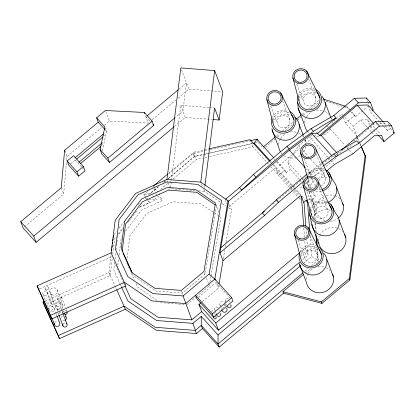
<?xml version="1.0" encoding="UTF-8"?>
<svg xmlns="http://www.w3.org/2000/svg" width="415" height="415" viewBox="0 0 415 415"><rect width="100%" height="100%" fill="white"/><g stroke="black" fill="none" stroke-linecap="round" stroke-linejoin="round"><path stroke-width="0.31" stroke-dasharray="2.08 1.56" d="M101.836 145.001L101.893 145.675L102.479 142.594M24.604 226.735L63.625 194.038L66.649 160.392M66.706 159.754L66.991 156.579L65.051 151.444M111.049 255.277L108.901 272.536L110.074 275.638L45.946 304.242M110.074 275.638L112.382 257.103M112.781 253.907L114.69 238.573L116.242 236.534M114.659 262.171L113.71 269.802L120.386 284.483M115.054 258.991L115.847 252.636M116.242 249.457L116.402 248.186M116.719 245.644L117.191 241.826M117.274 241.193L117.429 239.922M117.746 237.38L117.985 235.471L123.079 228.774M117.782 265.346L118.659 258.332M119.053 255.142L121.356 236.643M127.12 258.275L129.942 235.637L146.915 213.32L172.946 201.706L201.068 203.91L213.357 212.273M208.849 107.527L180.758 105.327L170.389 188.643L168.651 189.422M204.377 190.023L204.222 191.294L221.709 203.194M204.694 187.481L204.854 186.21M103.921 134.994C103.428 138.34 105.052 132.919 104.305 133.386M216.454 205.767L204.963 274.165L182.372 293.094L156.004 291.029L133.34 275.601L132.805 274.429M196.082 296.87L209.347 285.764L209.559 284.483M209.99 281.925L210.846 276.81M210.955 276.172L220.837 217.367L219.96 215.048M202.447 301.534L218.326 288.233L218.85 285.095M223.28 258.727L224.774 249.84M225.2 247.304L225.947 242.858M226.056 242.225L231.492 209.855L229.21 203.812M102.381 150.728L106.515 131.28L105.291 128.038M102.168 143.253L102.406 142.594M299.49 179.27L290.401 169.206L287.766 162.234L292.295 155.314M292.648 154.779L298.572 145.727L309.284 136.753L312.07 135.14M314.612 187.367L316.36 184.706M319.145 180.447L323.679 173.522L325.625 171.893M114.291 234.449L116.62 231.388M118.944 228.328L123.597 222.212M118.176 233.982L122.835 227.866M127.779 222.59L128.956 221.05M129.345 220.531L130.523 218.985M130.912 218.472L136.789 210.747M125.595 231.067L141.78 209.793L162.083 200.736L159.37 193.561L158.514 192.607M66.991 156.579L101.462 127.701M104.419 125.226L109.342 121.097L148.326 123.079L145.141 114.639M70.783 163.666L75.198 159.967L74.788 158.888M179.052 89.075L186.465 82.865L182.948 111.111L175.514 117.341M152.279 119.769L175.991 99.901M177.968 98.246L188.835 89.142L221.387 91.694M174.414 126.523L185.318 117.388L212.127 119.489M168.77 173.143L193.675 152.279L209.518 148.736M147.771 191.471L143.829 194.775L144.612 196.84M152.699 187.341L154.183 186.102M168.474 174.124L193.12 153.477L209.544 149.805M148.451 194.988L158.312 186.729M163.733 182.185L165.212 180.945M168.168 178.466L194.293 156.585L204.398 154.323M145.867 197.026L143.829 194.775L150.692 193.359L159.121 186.294M164.081 182.138L165.569 180.893M168.049 178.818L194.822 156.382L252.922 143.388M160.605 189.432L168.059 183.186M170.046 181.521L171.042 180.691M173.029 179.026L196.383 159.459L202.655 158.053M276.556 135.814L279.534 133.319M282.511 130.824L292.928 122.098M302.359 114.198L305.331 111.702M308.807 108.792L319.223 100.067M265.216 147.289L275.14 138.978M277.619 136.898L281.095 133.988M285.064 130.663L292.01 124.842M295.978 121.517L296.969 120.687M297.467 120.272L300.937 117.362M303.422 115.282L307.39 111.957M310.861 109.046L318.305 102.816M279.456 165.424L291.833 155.054M293.815 153.394L300.247 148.005M305.201 143.855L313.615 136.805M314.114 136.39L316.588 134.315M333.603 121.139L335.585 119.479M336.083 119.064L342.022 114.084L342.479 115.287M276.442 161.736L286.293 172.645L290.401 169.206M357.242 137.111L356.48 135.337L345.43 123.105L354.815 115.24L350.997 111.018M350.717 111.578L355.38 116.745L367.669 106.448M357.05 136.836L353.072 126.321L360.625 119.992L367.571 119.811L375.238 128.297M379.45 121.818L370.548 111.967L372.328 110.473M307.831 173.371L321.08 163.411M272.754 204.185L276.224 201.28M276.722 200.86L305.985 176.344M306.483 175.929L321.718 164.35M310.581 175.457L322.823 166.285M337.815 155.89L336.352 154.271L339.812 151.376M336.352 154.271L338.106 154.224L343.039 150.09M343.532 149.68L344.523 148.85M353.404 141.411L374.128 124.049L384.866 123.769L385.307 124.931M300.055 188.234L302.53 186.159M305.004 184.084L311.935 178.279M314.907 175.789L337.686 156.704M346.956 148.938L352.807 144.036M383.683 126.513L387.501 130.735L390.173 128.494L389.037 125.486M186.755 304.688L195.595 297.28M315.244 219.436L314.015 203.334L311.4 200.44L315.504 197.001L313.309 191.191M198.266 297.389L216.127 282.423L218.326 288.233M300.387 252.138L305.336 247.994L304.797 240.902M302.608 259.728L308.049 255.168L306.867 239.699M303.754 263.151L311.681 256.506L310.166 236.69M304.973 271.151L307.951 268.655M311.432 265.74L317.885 260.335L316.853 246.811M305.16 273.101L310.591 268.552M316.023 264.002L317.999 262.347M322.227 163.977L331.943 156.818M315.965 132.883L319.306 130.953M326.548 126.762L327.663 126.113L328.53 127.073M137.36 204.621L140.82 203.075M139.533 207.137L156.362 199.631L152.31 195.149M139.684 207.21L149.483 202.836L148.311 199.734L146.277 197.478M39.596 288.845L111.868 256.605M45.36 300.875L108.901 272.536L116.408 289.042M286.293 172.645L285.691 171.042L280.913 172.697L278.226 174.954L275.513 167.779L228.068 207.526L231.492 209.855M308.407 199.667L310.794 198.837L313.408 201.732L314.015 203.334M210.177 149.665L249.98 140.763M205.031 154.178L252.419 143.58M254.945 143.014L258.104 142.309L263.727 148.539M205.166 157.493L208.927 156.652M209.554 156.512L252.823 146.832L266.601 162.083M307.525 202.162L313.408 201.732L314.736 219.12M332.457 156.439L334.365 156.388M148.933 199.729L156.362 199.631M209.487 107.578L213.953 107.926M195.283 190.594L170.389 188.643L168.225 182.916M198.474 190.843L204.222 191.294L203.573 189.577M160.387 302.623L185.469 304.589M345.975 106.401L347.184 106.795L350.576 110.546M322.382 100.098L323.591 100.492M326.003 101.27L344.128 107.122M344.73 107.319L347.749 108.294L348.6 109.233M311.681 256.506L317.885 260.335L318.492 261.932L317.408 247.765M222.238 203.558L225.947 206.084M213.891 212.636L217.631 215.183M218.166 215.546L220.837 217.367M157.223 300.47L137.718 287.196L135.596 282.527M370.367 106.567L371.181 107.469M390.173 128.494L392.621 131.202M383.595 122.363L384.866 123.769M379.87 122.29L383.263 126.041M375.663 128.769L380.773 134.429M370.356 126.518L373.334 129.822M373.759 130.294L377.593 134.538M360.625 119.992L367.016 127.063M367.441 127.535L371.275 131.778M371.7 132.25L374.257 135.077M345 117.378L353.072 126.321M330.257 128.992L344.974 145.286M346.707 147.201L348.87 149.597M349.306 150.074L352.766 153.913M337.26 153.291L338.106 154.224M309.284 136.753L327.897 157.358M328.332 157.84L330.06 159.754M330.496 160.237L333.956 164.07M298.572 145.727L300.304 147.647M302.903 150.521L308.527 156.751M310.695 159.147L323.679 173.522M309.803 171.722L312.059 174.217M306.094 168.744L309.953 173.019M287.766 162.234L301.617 177.573M302.047 178.051L303.349 179.488M305.513 181.884L311.572 188.592M299.921 179.752L302.089 182.149M305.549 185.982L307.282 187.896M310.742 191.73L315.504 197.001M277.106 161.539L285.691 171.042M273.869 158.893L274.73 159.842M270.57 161.243L271.431 162.198M273.584 164.584L292.17 185.157M292.601 185.64L294.334 187.554M294.764 188.031L305.155 199.537M270.347 162.058L271.208 163.012M272.93 164.916L291.527 185.51M293.26 187.424L300.185 195.091M276.867 171.364L290.287 186.221M290.718 186.698L292.451 188.618M294.183 190.532L300.678 197.722M267.032 162.561L268.754 164.47M270.907 166.851L290.344 188.369M290.775 188.851L298.567 197.478M299.002 197.955L300.735 199.874M145.956 116.802L151.143 122.544M105.275 129.905L106.515 131.28M154.645 188.322L158.084 192.129M155.635 193.597L157.352 195.501M157.783 195.979L162.083 200.736M150.692 193.359L151.906 194.702M145.411 198.329L147.04 200.134M147.45 200.585L149.483 202.836M216.557 282.9L229.905 297.674M75.198 159.967L83.306 168.947M194.822 156.382L193.12 153.477L194.293 156.585M126.84 263.26L134.533 280.187M123.743 283.336L115.546 264.511M124.012 283.927L124.547 285.105M120.651 285.069L121.45 286.832M357.502 137.702L359.789 143.019M360.044 143.611L361.06 145.971M357.305 137.427L359.084 141.567M360.101 143.927L360.863 145.701M388.352 123.68L388.808 124.884M385.525 125.512L387.501 130.735M367.327 100.399L367.778 101.602M368.006 102.204L368.691 104.009M368.136 105.581L370.548 111.967M367.571 119.811L369.926 126.046M354.815 115.24L355.38 116.745M347.184 106.795L347.749 108.294M343.387 117.694L345.43 123.105M330.983 118.026L331.429 119.214M308.636 79.135L315.955 98.5A6.536 6.173 -20.7 0 1 307.333 105.726A6.536 6.173 -20.7 0 1 305.393 95.191A6.536 6.173 -20.7 0 1 315.955 98.5M296.761 84.162L303.163 101.11M316.323 154.147L325.547 178.538M303.401 135.663L303.847 136.851M304.973 139.819L305.865 142.195M319.031 187.201L328.026 211.002A6.536 6.173 -20.7 0 1 319.4 218.228A6.536 6.173 -20.7 0 1 317.459 207.692A6.536 6.173 -20.7 0 1 328.026 211.002M282.625 100.928L289.945 120.293A6.536 6.173 -20.7 0 1 281.318 127.519A6.536 6.173 -20.7 0 1 279.378 116.983A6.536 6.173 -20.7 0 1 289.945 120.293M304.211 158.54L310.503 175.197M311.629 178.175L312.754 181.148M316.323 210.846L309.315 191.777M310.794 198.837L311.4 200.44M306.913 191.595L315.234 213.611M270.746 105.96L277.153 122.902M310.197 235.689L317.517 255.059A6.536 6.173 -20.7 0 1 308.895 262.28A6.536 6.173 -20.7 0 1 306.955 251.749A6.536 6.173 -20.7 0 1 317.517 255.059M305.336 247.994L308.049 255.168M298.095 240.114L304.729 257.668M257.715 141.276L258.104 142.309M250.79 141.453L252.823 146.832M181.49 69.71L188.835 89.142M225.096 199.662L226.699 203.895M180.758 105.327L185.318 117.388M215.847 204.154L218.866 212.148M193.675 152.279L196.383 159.459M201.41 183.85L202.489 186.714M229.402 300.979L229.843 302.141M225.262 300.917L226.798 304.983M225.143 303.998L226.025 306.322M220.007 305.098L221.984 310.327M218.938 309.746L219.379 310.908M204.351 272.551L205.399 275.327M206.499 278.226L208.47 283.44M208.688 284.021L209.347 285.764M167.359 180.629L168.008 182.346M214.794 309.683L215.452 311.426M215.675 312.007L216.334 313.75M214.602 313.154L215.261 314.897M153.83 188.815L154.956 191.803M181.557 290.941L183.031 294.832M105.784 111.677L109.342 121.097M61.254 187.762L63.625 194.038M61.498 296.979L65.471 307.499M66.359 309.839L67.017 311.592M57.234 289.955L62.758 304.569M60.6 302.608L62.81 308.454M63.692 310.794L64.356 312.547M57.555 298.878L62.857 312.905M62.063 311.172L62.727 312.926M55.828 304.906L58.033 310.752M58.92 313.092L59.361 314.259M48.441 287.538L53.96 302.151M58.126 313.066L58.785 314.819M50.08 292.907L55.6 307.52M54.22 308.516L55.984 313.19M56.207 313.776L56.865 315.53M47.44 292.243L52.964 306.856M45.484 288.959L51.009 303.573M43.046 294.36L48.571 308.973A2.438 2.303 -20.7 0 1 50.77 305.596A2.438 2.303 -20.7 0 1 52.959 308.817A2.438 2.303 -20.7 0 1 48.908 309.471M308.117 179.477L308.812 181.952M307.23 182.278L308.62 188.607M315.54 223.296L316.178 231.669M315.032 222.985L315.623 230.709M305.98 228.1L306.571 235.834M303.811 228.011L304.548 237.681M272.769 123.105A13.799 13.031 -20.7 0 1 290.339 114.644M272.406 117.487A12.185 11.506 -20.7 0 1 287.699 110.566M305.186 139.829A13.799 13.031 -20.7 0 1 306.031 143.393M305.897 146.562A13.799 13.031 -20.7 0 1 302.981 152.86M300.242 155.397A13.799 13.031 -20.7 0 1 297.021 157.119M296.445 157.321A13.799 13.031 -20.7 0 1 284.228 155.791M281.863 153.747A13.799 13.031 -20.7 0 1 281.09 152.808M278.693 144.602A13.799 13.031 -20.7 0 1 280.281 139.201M280.607 138.641A13.799 13.031 -20.7 0 1 285.51 133.838M290.625 131.996A13.799 13.031 -20.7 0 1 296.471 132.281M298.826 133.142A13.799 13.031 -20.7 0 1 303.645 137.085M327.17 202.665A13.799 13.031 -20.7 0 1 309.434 191.839M309.569 188.669A13.799 13.031 -20.7 0 1 315.218 179.835M317.874 178.346A13.799 13.031 -20.7 0 1 327.798 177.791M332.078 122.223A13.799 13.031 -20.7 0 1 332.057 123.494M330.47 128.899A13.799 13.031 -20.7 0 1 322.46 135.529M318.834 136.25A13.799 13.031 -20.7 0 1 315.53 136.089M309.211 133.236A13.799 13.031 -20.7 0 1 308.288 132.395M304.703 122.809A13.799 13.031 -20.7 0 1 306.296 117.409M306.623 116.843A13.799 13.031 -20.7 0 1 311.52 112.045M316.64 110.203A13.799 13.031 -20.7 0 1 322.486 110.489M324.841 111.35A13.799 13.031 -20.7 0 1 328.888 114.348M331.196 118.036A13.799 13.031 -20.7 0 1 331.601 119.219M299.36 97.826A10.567 9.976 -20.7 0 1 315.841 91.533M224.935 304.096A2.609 2.464 -20.7 0 1 222.803 306.394M220.37 305.632A2.609 2.464 -20.7 0 1 220.692 302.125A2.609 2.464 -20.7 0 1 224.344 302.307M314.186 176.017A6.536 6.173 -20.7 0 1 324.478 176.1A6.536 6.173 -20.7 0 1 321.35 185.614M320.271 185.925A6.536 6.173 -20.7 0 1 319.156 186.06M315.908 185.349A6.536 6.173 -20.7 0 1 312.853 178.549M211.64 311.878A1.219 1.152 -20.7 0 1 213.772 311.157M338.619 217.834A13.799 13.031 -20.7 0 1 330.273 221.19M325.121 220.588A13.799 13.031 -20.7 0 1 316.131 209.15A13.799 13.031 -20.7 0 1 324.048 196.409M326.32 195.538A13.799 13.031 -20.7 0 1 334.526 195.6M335.113 195.797A13.799 13.031 -20.7 0 1 339.916 198.852M62.909 312.977A2.189 2.065 -20.7 0 1 66.716 311.146M318.601 240.85A13.799 13.031 -20.7 0 1 319.431 236.524M319.924 235.383A13.799 13.031 -20.7 0 1 337.006 228.063M338.764 228.753A13.799 13.031 -20.7 0 1 342.811 231.752M60.823 311.909A2.189 2.065 -20.7 0 1 59.241 312.443M57.462 311.312A2.189 2.065 -20.7 0 1 58.78 308.402A2.189 2.065 -20.7 0 1 61.57 309.927M48.98 310.083A2.734 2.583 -20.7 0 1 52.051 306.721A2.734 2.583 -20.7 0 1 53.836 310.695A2.734 2.583 -20.7 0 1 49.255 310.7M64.844 320.613A2.651 2.5 -20.7 0 1 61.716 320.064M61.264 317.594A2.651 2.5 -20.7 0 1 62.624 316.126M320.961 189.676A10.567 9.976 -20.7 0 1 316.697 189.702M313.382 188.446A10.567 9.976 -20.7 0 1 308.729 179.041M310.057 175.161A10.567 9.976 -20.7 0 1 325.915 171.924M321.236 191.18A12.185 11.506 -20.7 0 1 314.995 190.879M311.183 188.856A12.185 11.506 -20.7 0 1 307.048 180.499M308.267 175.177A12.185 11.506 -20.7 0 1 324.442 169.232M310.259 208.745A12.185 11.506 -20.7 0 1 327.487 201.955M311.209 211.5A10.567 9.976 -20.7 0 1 327.912 204.035M225.527 301.311A1.935 1.826 -20.7 0 1 225.973 298.561A1.935 1.826 -20.7 0 1 228.743 299.236M313.195 217.574A13.799 13.031 -20.7 0 1 330.278 210.255M215.063 310.078A1.935 1.826 -20.7 0 1 215.504 307.328A1.935 1.826 -20.7 0 1 218.28 308.003M222.43 308.433A2.609 2.464 -20.7 0 1 224.105 307.354M273.22 120.2A10.567 9.976 -20.7 0 1 289.826 113.326M63.173 323.85A2.189 2.065 -20.7 0 1 65.145 322.901M299.978 252.247A12.185 11.506 -20.7 0 1 316.412 245.753M298.193 96.244A12.185 11.506 -20.7 0 1 314.85 89.194M299.007 100.741A13.799 13.031 -20.7 0 1 316.355 92.851M300.922 254.379A10.567 9.976 -20.7 0 1 316.894 247.76M306.27 279.362A13.799 13.031 -20.7 0 1 307.857 273.962M308.184 273.402A13.799 13.031 -20.7 0 1 313.081 268.598M318.201 266.757A13.799 13.031 -20.7 0 1 324.644 267.213M326.403 267.903A13.799 13.031 -20.7 0 1 330.034 270.466M54.759 322.714A2.734 2.583 -20.7 0 1 57.804 321.371M58.463 321.604A2.734 2.583 -20.7 0 1 59.029 321.993M301.129 256.154A13.799 13.031 -20.7 0 1 317.916 249.405M52.119 294.858A3.87 3.657 -20.7 0 0 57.478 290.879A3.87 3.657 -20.7 0 0 51.372 288.55A3.87 3.657 -20.7 0 0 52.119 294.858M57.644 309.471A3.87 3.657 -20.7 0 0 62.997 305.492A3.87 3.657 -20.7 0 0 56.897 303.163A3.87 3.657 -20.7 0 0 57.644 309.471M46.402 289.732A1.639 1.551 -20.7 0 0 48.565 287.922A1.639 1.551 -20.7 0 0 45.915 287.092A1.639 1.551 -20.7 0 0 46.402 289.732M51.927 304.345A1.639 1.551 -20.7 0 0 54.09 302.535A1.639 1.551 -20.7 0 0 51.439 301.705A1.639 1.551 -20.7 0 0 51.927 304.345M58.78 299.91A2.189 2.065 -20.7 0 0 61.669 297.493A2.189 2.065 -20.7 0 0 58.131 296.383A2.189 2.065 -20.7 0 0 58.78 299.91M57.312 306.156A2.651 2.5 -20.7 0 0 60.808 303.23A2.651 2.5 -20.7 0 0 56.523 301.887A2.651 2.5 -20.7 0 0 57.312 306.156M44.41 295.511A2.438 2.303 -20.7 0 0 47.632 292.814A2.438 2.303 -20.7 0 0 43.689 291.579A2.438 2.303 -20.7 0 0 44.41 295.511"/><path stroke-width="0.62" d="M96.617 117.808L104.881 126.959L100.082 149.545L101.717 153.866L109.493 162.478L153.737 125.413L152.103 121.092L144.321 112.481L105.337 110.499L96.617 117.808L98.251 122.129L64.621 150.303L61.254 187.762L20.75 221.698L23.121 227.975L36.131 242.376L173.916 126.938M111.132 252.839L37.096 285.862L51.828 318.87L125.87 285.842L111.132 252.839L115.183 220.303L135.606 193.452L166.929 179.482L200.756 182.133L228.032 200.694L228.525 201.996L219.992 252.771L222.964 260.63L219.063 283.844M111.609 250.805L111.848 248.891M112.003 247.61L112.242 245.696M112.481 243.776L112.641 242.5M112.88 240.581L113.119 238.661M113.279 237.385L113.518 235.466M122.192 251.08L125.558 224.038L142.532 201.721L168.568 190.112L196.684 192.316L215.385 205.041M166.929 179.482L180.816 67.92L214.643 70.571L222.663 91.793L219.151 120.039L213.403 119.587M200.756 182.133L214.643 70.571M204.932 185.578L214.591 107.978L219.151 120.039M303.681 274.346L282.947 291.714L283.512 293.218L321.952 303.375L349.887 279.969L349.316 278.47L365.133 155.428L361.315 146.562M349.887 279.969L365.698 156.927L365.133 155.428M209.139 274.113L221.506 200.512L197.825 184.395L166.726 181.957L137.936 194.801L119.162 219.478L115.437 249.384L127.763 276.504L152.834 293.566L183.093 295.937L209.139 274.113L214.861 279.072L231.653 297.659L232.919 301.015L213.569 317.226L196.777 298.634L195.512 295.283L212.304 313.87L213.569 317.226M215.286 280.187L214.861 279.072L228.032 200.694M252.922 143.388L254.188 143.108L256.932 139.207L273.672 157.736M225.594 199.247L239.481 187.611L253.425 174.507L286.952 146.422L311.043 128.671L333.852 115.469L354.343 98.303L366.414 97.992L370.491 102.505L373.22 109.726L372.328 110.473M333.852 115.469L336.103 117.964C300.958 136.66 270.788 163.199 241.732 190.106L239.481 187.611M306.846 174.201L276.276 199.812L262.332 212.916L264.588 215.406L278.532 202.302L304.169 180.826M67.189 160.984L73.564 155.646L83.379 166.514L85.013 170.835L78.637 176.178L68.823 165.305L67.189 160.984L77.003 171.851L78.637 176.178M74.861 157.913L103.428 133.983M76.645 159.07L102.91 137.069M78.85 162.332L101.919 143.004M80.635 163.484L100.907 146.505M77.003 171.851L83.379 166.514M146.946 115.972L178.066 89.899M109.493 162.478L107.864 158.157L152.103 121.092M36.131 242.376L33.76 236.099L175.016 117.756M153.913 185.593L167.779 173.973M263.162 147.035L275.067 137.059M296.403 119.188L300.87 115.443M227.985 201.628L289.354 150.214L311.857 133.635L317.579 133.485L336.103 117.964M317.579 133.485L319.405 135.503L358.42 102.816L370.491 102.505M319.405 135.503L321.153 135.461L357.175 105.28L367.918 105L383.175 121.891M220.847 247.672L264.319 211.251M341.291 150.137L375.368 121.585L387.444 121.273L391.521 125.787L394.25 133.007L383.984 141.608L378.018 135.005M219.992 252.771L264.588 215.406M323.332 165.907L336.15 156.465L358.959 143.263L379.445 126.098L391.521 125.787M326.6 171.073L334.391 164.548L352.766 153.913L374.683 135.549L381.629 135.373L383.984 141.608M222.964 260.63L300.621 195.574L301.399 196.435L304.112 203.609L305.834 226.17M303.78 202.37L306.021 200.492L307.214 200.082M214.861 279.072L185.645 303.547L151.817 300.896L124.542 282.335L50.506 315.364L51.828 318.87M299.635 262.218L218.477 330.21L201.685 311.618L198.977 304.444L200.959 302.784M125.086 286.283L130.715 298.675L157.991 317.236L191.818 319.887L201.685 311.618M121.719 287.419L127.862 300.927L156.637 320.515L192.908 323.358L201.249 316.37L218.041 334.957L218.046 343.978L219.219 347.08L283.512 293.218M212.304 313.87L231.653 297.659M116.677 289.634L125.351 309.248L156.424 330.397L196.414 333.53L202.427 328.493L201.254 325.386L201.249 316.37M218.477 330.21L215.769 323.036L299.397 252.968M218.041 334.957L300.782 265.642M302.986 272.816L218.046 343.978L201.254 325.386L195.242 330.423L155.251 327.29L124.178 306.146L58.287 335.538L59.459 338.64L125.351 309.248M282.947 291.714L321.381 301.871L349.316 278.47M321.594 163.038L333.893 153.975L356.703 140.768L358.959 143.263M59.459 338.64L44.182 305.03L43.01 301.928L44.182 301.404M209.518 148.736L250.115 139.658L269.485 161.103M250.613 140.618L256.932 139.207L257.321 140.239M323.02 98.988L345.373 106.209M393.436 132.105L394.25 133.007M354.343 98.303L358.42 102.816M375.368 121.585L379.445 126.098M357.175 105.28L373.708 123.577M321.153 135.461L336.835 152.819M311.043 128.671L313.294 131.166M333.893 153.975L336.15 156.465M311.857 133.635L332.026 155.962M286.952 146.422L289.203 148.918M289.354 150.214L305.233 167.79M254.188 143.108L270.139 160.766M306.021 200.492L307.525 202.162L309.725 230.932M253.425 174.507L255.676 177.003M276.276 199.812L278.532 202.302M152.87 124.453L153.737 125.413M98.251 122.129L104.86 129.449M100.082 149.545L107.864 158.157M198.977 304.444L215.769 323.036M202.427 328.493L219.219 347.08M20.75 221.698L33.76 236.099M328.426 172.069L333.603 181.485A13.799 13.031 -20.7 0 1 327.746 202.458M330.911 204.533L336.083 213.948A13.799 13.031 -20.7 0 1 330.771 234.703A13.799 13.031 -20.7 0 1 311.914 224.302M306.675 71.147L319.898 97.696M280.659 92.939L293.882 119.494M308.236 227.7L321.459 254.255M316.111 149.701A7.921 7.48 -20.7 0 1 305.658 158.457A7.921 7.48 -20.7 0 1 303.303 145.691A7.921 7.48 -20.7 0 1 316.111 149.701L329.484 177.739M318.59 182.164A7.921 7.48 -20.7 0 1 308.138 190.921A7.921 7.48 -20.7 0 1 305.782 178.154A7.921 7.48 -20.7 0 1 318.59 182.164L331.964 210.198M122.99 252.834L132.012 272.681M37.096 285.862L50.506 315.364M43.01 301.928L58.287 335.538M361.372 146.884L365.698 156.927M366.414 97.992L366.87 99.195M325.153 102.593L330.76 117.429M336.591 187.533L343.324 205.342M297.638 102.24L298.157 108.097L304.885 125.906A13.799 13.031 -20.7 0 0 307.479 131.498M339.076 219.997L345.804 237.8M299.137 124.386L303.178 135.067M326.714 259.147L333.442 276.955M318.803 243.309L312.075 225.501L309.709 214.742M272.141 129.895L278.87 147.699A13.799 13.031 -20.7 0 0 280.395 151.766M321.381 301.871L321.952 303.375M299.718 264.656L306.446 282.459A13.799 13.031 -20.7 0 0 323.892 292.129A13.799 13.031 -20.7 0 0 332.508 274.014M144.321 112.481L144.731 113.56M191.818 319.887L183.093 295.937M196.414 333.53L192.908 323.358M64.621 150.303L65.051 151.444M64.574 313.133L66.12 317.221M62.945 313.507L66.924 324.032M59.008 315.405L62.981 325.925M57.088 316.111L59.739 323.129A2.734 2.583 -20.7 0 1 57.14 326.512A2.734 2.583 -20.7 0 1 54.495 323.352M52.072 318.269L54.505 324.696M300.605 152.865L307.593 177.62M303.085 185.329L311.292 214.415M292.886 77.781L299.225 101.914A10.567 9.976 -20.7 0 0 314.518 108.481A10.567 9.976 -20.7 0 0 316.785 92.26M266.876 99.574L273.21 123.706A10.567 9.976 -20.7 0 0 287.974 130.549A10.567 9.976 -20.7 0 0 291.595 114.862M294.453 234.34L300.787 258.472A10.567 9.976 -20.7 0 0 315.545 265.31A10.567 9.976 -20.7 0 0 319.166 249.623M316.572 236.82L317.314 246.479M315.919 234.574L316.707 244.876M301.399 196.435L303.614 225.438M295.288 117.471A13.799 13.031 -20.7 0 1 291.418 138.828A13.799 13.031 -20.7 0 1 271.981 128.692M289.961 111.542A12.185 11.506 -20.7 0 1 294.323 126.476A12.185 11.506 -20.7 0 1 278.994 132.499A12.185 11.506 -20.7 0 1 271.986 118.602M344.585 234.293A13.799 13.031 -20.7 0 1 335.958 253.067A13.799 13.031 -20.7 0 1 318.642 242.106M342.64 202.982A13.799 13.031 -20.7 0 1 338.619 217.834M322.159 96.545A13.799 13.031 -20.7 0 1 317.433 117.03A13.799 13.031 -20.7 0 1 298.157 108.097M226.538 308.117A2.609 2.464 -20.7 0 1 225.646 311.987A2.609 2.464 -20.7 0 1 221.999 310.301M230.673 304.651A1.935 1.826 -20.7 0 1 230.009 307.525A1.935 1.826 -20.7 0 1 227.306 306.275M215.458 316.645A1.219 1.152 -20.7 0 1 216.179 318.103A1.219 1.152 -20.7 0 1 214.622 318.855A1.219 1.152 -20.7 0 1 213.901 317.392M66.203 323.233A2.189 2.065 -20.7 0 1 66.836 325.951A2.189 2.065 -20.7 0 1 64.035 326.896A2.189 2.065 -20.7 0 1 62.914 324.338M328.042 202.25A12.185 11.506 -20.7 0 1 332.41 217.185A12.185 11.506 -20.7 0 1 317.076 223.208A12.185 11.506 -20.7 0 1 310.067 209.31M65.752 316.681A2.651 2.5 -20.7 0 1 65.425 320.24M325.562 169.787A12.185 11.506 -20.7 0 1 331.129 181.044A12.185 11.506 -20.7 0 1 322.445 190.874M307.276 178.03A12.185 11.506 -20.7 0 1 307.588 176.847M327.196 173.107A10.567 9.976 -20.7 0 1 322.123 189.37M329.676 205.565A10.567 9.976 -20.7 0 1 325.505 221.501A10.567 9.976 -20.7 0 1 311.157 213.284M67.189 312.106A2.189 2.065 -20.7 0 1 64.859 314.622M323.721 253.098A13.799 13.031 -20.7 0 1 318.409 273.853A13.799 13.031 -20.7 0 1 299.557 263.452M318.072 246.624A12.185 11.506 -20.7 0 1 321.594 261.787A12.185 11.506 -20.7 0 1 305.995 267.042A12.185 11.506 -20.7 0 1 299.755 252.797M220.209 313.418A1.935 1.826 -20.7 0 1 219.312 316.391A1.935 1.826 -20.7 0 1 216.817 314.56M315.971 89.749A12.185 11.506 -20.7 0 1 320.245 104.86A12.185 11.506 -20.7 0 1 304.631 110.566A12.185 11.506 -20.7 0 1 298.193 96.244M124.542 221.351L121.175 248.388L132.318 272.909L154.987 288.337L181.355 290.401L203.947 271.472L215.437 203.075L195.667 189.624L167.551 187.419L141.515 199.034L124.542 221.351M272.401 103.916A6.536 6.173 -20.7 0 0 281.022 96.69A6.536 6.173 -20.7 0 0 270.461 93.38A6.536 6.173 -20.7 0 0 272.401 103.916M271.929 105.171A7.921 7.48 -20.7 0 0 282.382 96.415A7.921 7.48 -20.7 0 0 269.574 92.4A7.921 7.48 -20.7 0 0 271.929 105.171M297.939 83.379A7.921 7.48 -20.7 0 0 308.392 74.622A7.921 7.48 -20.7 0 0 295.589 70.607A7.921 7.48 -20.7 0 0 297.939 83.379M298.411 82.123A6.536 6.173 -20.7 0 0 307.038 74.897A6.536 6.173 -20.7 0 0 296.471 71.588A6.536 6.173 -20.7 0 0 298.411 82.123M308.61 189.665A6.536 6.173 -20.7 0 0 317.231 182.439A6.536 6.173 -20.7 0 0 306.669 179.13A6.536 6.173 -20.7 0 0 308.61 189.665M306.13 157.202A6.536 6.173 -20.7 0 0 314.752 149.981A6.536 6.173 -20.7 0 0 304.19 146.671A6.536 6.173 -20.7 0 0 306.13 157.202M299.978 238.677A6.536 6.173 -20.7 0 0 308.599 231.451A6.536 6.173 -20.7 0 0 298.032 228.141A6.536 6.173 -20.7 0 0 299.978 238.677M299.506 239.932A7.921 7.48 -20.7 0 0 309.953 231.176A7.921 7.48 -20.7 0 0 297.15 227.166A7.921 7.48 -20.7 0 0 299.506 239.932"/></g></svg>
